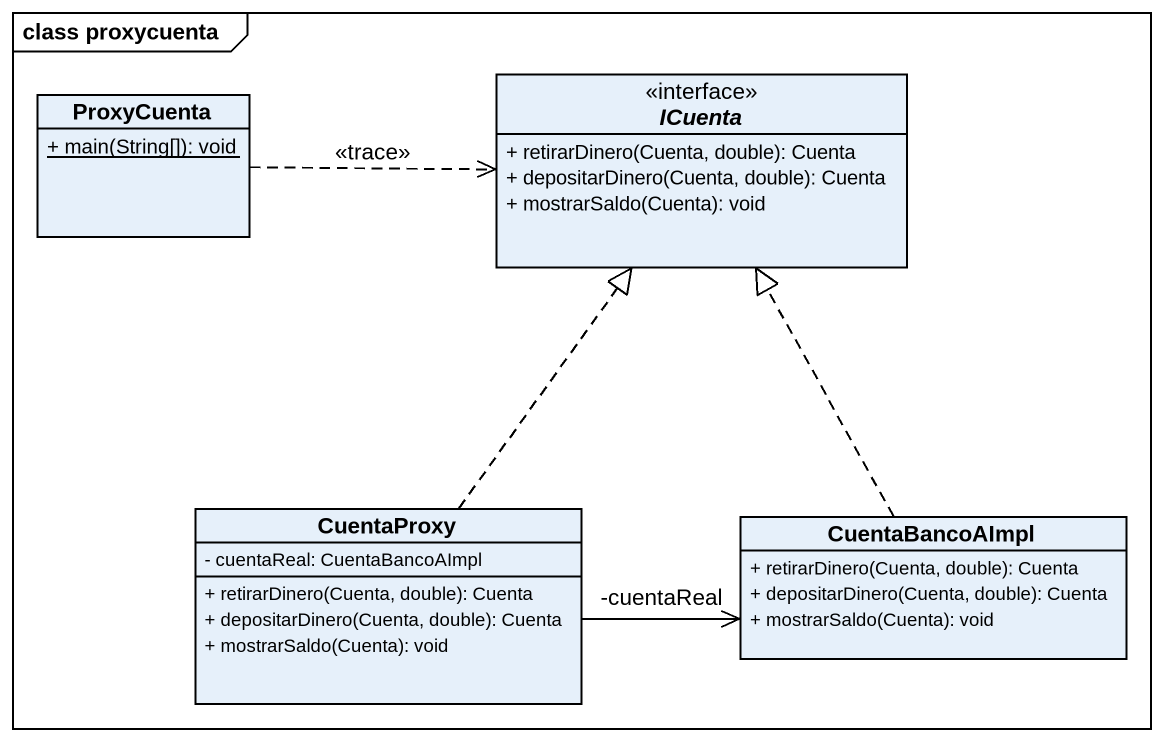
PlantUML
@startuml
mainframe class proxycuenta
hide circle
hide empty members
skinparam classAttributeIconSize 0
class ProxyCuenta {
  {static} + main(String[]): void
}
interface ICuenta <<interface>> {
  + retirarDinero(Cuenta, double): Cuenta
  + depositarDinero(Cuenta, double): Cuenta
  + mostrarSaldo(Cuenta): void
}
class CuentaProxy {
  - cuentaReal: CuentaBancoAImpl
  + retirarDinero(Cuenta, double): Cuenta
  + depositarDinero(Cuenta, double): Cuenta
  + mostrarSaldo(Cuenta): void
}
class CuentaBancoAImpl {
  + retirarDinero(Cuenta, double): Cuenta
  + depositarDinero(Cuenta, double): Cuenta
  + mostrarSaldo(Cuenta): void
}
ProxyCuenta .right.> ICuenta : <<trace>>
CuentaProxy .up.|> ICuenta
CuentaProxy -right-> "-cuentaReal" CuentaBancoAImpl
CuentaBancoAImpl .up.|> ICuenta
@enduml
